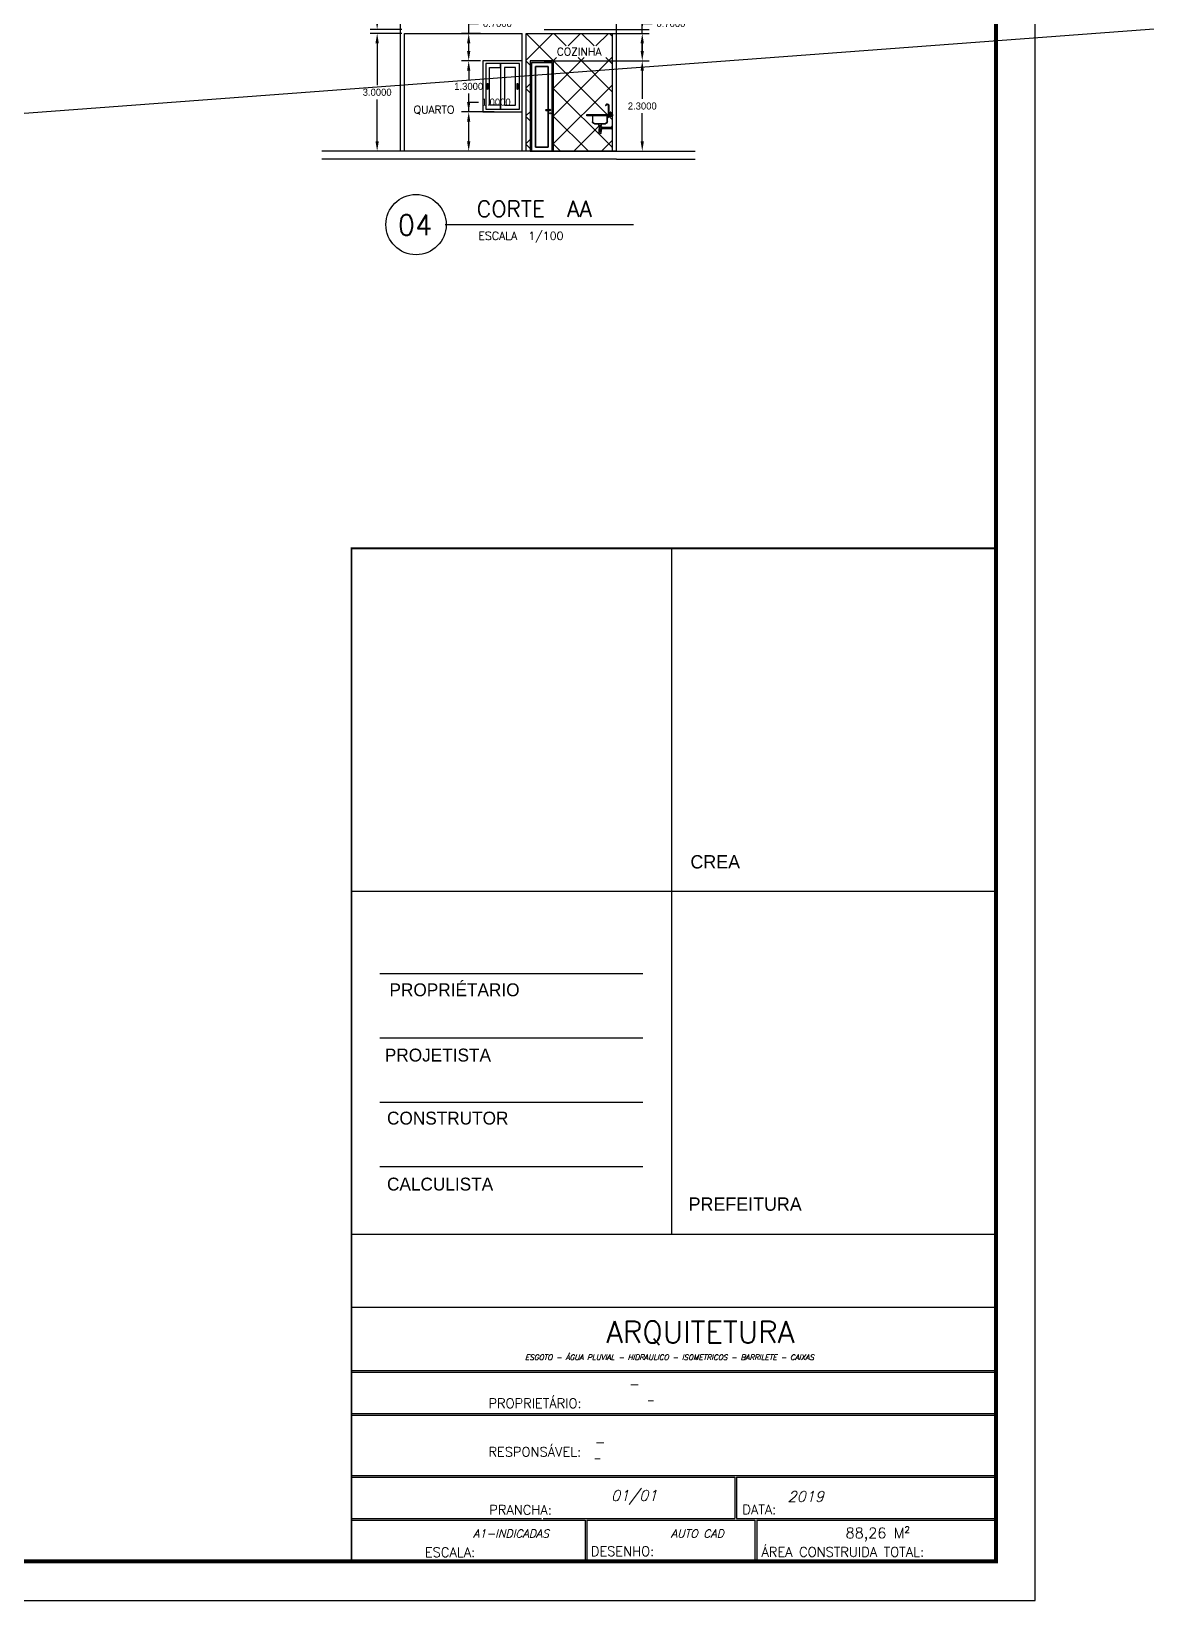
# Model space of a CAD drawing. Extents: x 1223 to 2114, y 507 to 973.
# Drawn here: x 1956.45 to 1984.84, y 603.58 to 643.52 of the extents above; entities that cross this region are included whole.
import ezdxf

# ---------------------------------------------------------------- set-up
doc = ezdxf.new("R2010")
doc.units = 0
doc.header["$MEASUREMENT"] = 0
doc.layers.get('0').update_dxf_attribs({"linetype": 'CONTINUOUS'})
doc.layers.get('DEFPOINTS').update_dxf_attribs({"linetype": 'CONTINUOUS'})
for name, color, linetype in [('BANHO_COZINHA', 7, 'CONTINUOUS'), ('COTA', 7, 'CONTINUOUS'), ('ESQUADRIAS', 3, 'CONTINUOUS'), ('ESQUADRIAS_TIGRE', 7, 'CONTINUOUS'), ('FORMATO', 4, 'CONTINUOUS'), ('JANELAS', 8, 'CONTINUOUS'), ('JANELAS_INTERNO', 2, 'CONTINUOUS'), ('PAREDE', 2, 'CONTINUOUS'), ('PAREDES', 2, 'CONTINUOUS'), ('PILARES', 5, 'CONTINUOUS'), ('PORTAS', 4, 'CONTINUOUS'), ('REBAIXO', 8, 'CONTINUOUS')]:
    doc.layers.add(name, color=color, linetype=linetype)
doc.styles.add('PADRAO_TXT', font='romans.shx')
doc.styles.add('ROMANS', font='romans', dxfattribs={"height": 0.1})
doc.dimstyles.get("Standard").update_dxf_attribs({"dimtxt": 0.18, "dimasz": 0.18, "dimexe": 0.18, "dimexo": 0.0625, "dimgap": 0.09, "dimtad": 0, "dimtih": 1, "dimtoh": 1, "dimdec": 4, "dimzin": 0, "dimdsep": 46, "dimtxsty": 'Standard', "dimcen": 0.09, "dimadec": 0, "dimazin": 0, "dimtfac": 1, "dimtdec": 4, "dimtofl": 0, "dimtmove": 0, "dimatfit": 3, "dimfxl": 0, "dimtolj": 1, "dimtzin": 0, "dimarcsym": 0})

# ---------------------------------------------------------------- blocks, each defined once
blk = doc.blocks.new('*U119')
at = {"layer": 'PAREDES'}
blk.add_text('CONSTRUTOR', height=0.3277, dxfattribs=at).set_placement((1965.5, 615.698))
blk = doc.blocks.new('*U120')
at = {"layer": 'PAREDES'}
blk.add_text('CALCULISTA', height=0.3277, dxfattribs=at).set_placement((1965.5, 614.019))
blk = doc.blocks.new('*U121')
at = {"layer": 'PAREDES'}
blk.add_text('PROPRIÉTARIO', height=0.32771, dxfattribs=at).set_placement((1965.563, 618.963))
blk = doc.blocks.new('*U122')
at = {"layer": 'PAREDES'}
blk.add_text('PROJETISTA', height=0.3277, dxfattribs=at).set_placement((1965.445, 617.302))
blk = doc.blocks.new('*U125')
at = {"layer": 'PAREDES'}
blk.add_text('PREFEITURA', height=0.3399, dxfattribs=at).set_placement((1973.179, 613.504))
blk = doc.blocks.new('*U126')
at = {"layer": 'PAREDES'}
blk.add_text('CREA', height=0.3399, dxfattribs=at).set_placement((1973.225, 622.214))
blk = doc.blocks.new('*U20')
at = {"layer": 'ESQUADRIAS_TIGRE', "linetype": 'Continuous', "flags": 128}
for points in [[(0.04, 2.26), (0.04, 0), (0.56, 0), (0.56, 2.26)], [(0.14, 2.16), (0.14, 0.1), (0.46, 0.1), (0.46, 2.16)]]:
    blk.add_lwpolyline(points, close=True, dxfattribs=at)
blk = doc.blocks.new('*U21')
at = {"layer": 'ESQUADRIAS_TIGRE', "linetype": 'Continuous'}
for points in [[(0, 2.3), (0, 0), (0.04, 0), (0.04, 2.26), (0.56, 2.26), (0.56, 0), (0.6, 0), (0.6, 2.3)], [(0.14, 2.16), (0.46, 2.16), (0.46, 0.1), (0.14, 0.1)]]:
    blk.add_lwpolyline(points, close=True, dxfattribs=at)
at = {"layer": 'ESQUADRIAS_TIGRE'}
blk.add_blockref('*U20', (0, 0), dxfattribs=at)
blk = doc.blocks.new('MACANETA_GU_ESQ')
at = {"layer": 'ESQUADRIAS_TIGRE', "linetype": 'Continuous', "flags": 128}
blk.add_lwpolyline([(0, -0.015, 0.414214), (0.015, 0, 0.414214), (0, 0.015), (0, 0.015, 0.268682), (-0.013, 0.007), (-0.052, 0.007), (-0.106, 0.007, 0.414214), (-0.114, 0, 0.414214), (-0.106, -0.008), (-0.052, -0.008), (-0.013, -0.008), (-0.013, -0.008, 0.267224), (0, -0.015)], format="xyb", close=True, dxfattribs=at)
at = {"layer": 'ESQUADRIAS_TIGRE', "linetype": 'Continuous'}
blk.add_circle((0, -0.08), 0.015, dxfattribs=at)
blk = doc.blocks.new('36592010E')
at = {"layer": 'ESQUADRIAS_TIGRE'}
for name, p in [('*U21', (0, 0)), ('MACANETA_GU_ESQ', (0.51, 1.046))]:
    blk.add_blockref(name, p, dxfattribs=at)
at = {"layer": 'ESQUADRIAS_TIGRE', "flags": 1}
for tag, p in [('COD', (0, -0.00762)), ('DESCR', (0, -0.01524))]:
    blk.add_attdef(tag, p, '', height=0.00423, dxfattribs=at)
blk = doc.blocks.new('*U23')
at = {"layer": 'ESQUADRIAS_TIGRE', "linetype": 'Continuous'}
blk.add_lwpolyline([(0.07, 1.23), (0.07, 0.07), (0.45, 0.07), (0.45, 0.17), (0.17, 0.17), (0.17, 1.13), (0.45, 1.13), (0.45, 1.23)], close=True, dxfattribs=at)
blk = doc.blocks.new('*U24')
at = {"layer": 'ESQUADRIAS_TIGRE', "linetype": 'Continuous', "flags": 128}
for points in [[(0.45, 1.23), (0.45, 0.07), (0.93, 0.07), (0.93, 1.23)], [(0.55, 1.13), (0.55, 0.17), (0.83, 0.17), (0.83, 1.13)]]:
    blk.add_lwpolyline(points, close=True, dxfattribs=at)
blk = doc.blocks.new('*U25')
at = {"layer": 'ESQUADRIAS_TIGRE', "linetype": 'Continuous', "flags": 128}
for points in [[(0, 1.3), (0, 0), (1, 0), (1, 1.3)], [(0.07, 1.23), (0.07, 0.07), (0.93, 0.07), (0.93, 1.23)]]:
    blk.add_lwpolyline(points, close=True, dxfattribs=at)
at = {"layer": 'ESQUADRIAS_TIGRE'}
for name in ['*U23', '*U24']:
    blk.add_blockref(name, (0, 0), dxfattribs=at)
blk = doc.blocks.new('PUXADOR_2D')
at = {"layer": 'ESQUADRIAS_TIGRE', "linetype": 'Continuous', "flags": 128}
blk.add_lwpolyline([(0.0125, -0.06), (0.0125, -0.0625, -0.4142136), (0, -0.075), (0, -0.075, -0.4142136), (-0.0125, -0.0625), (-0.0125, -0.06), (-0.0125, 0.06), (-0.0125, 0.0625, -0.4142136), (0, 0.075), (0, 0.075, -0.4142136), (0.0125, 0.0625), (0.0125, 0.06)], format="xyb", close=True, dxfattribs=at)
blk = doc.blocks.new('36406712E')
at = {"layer": 'ESQUADRIAS_TIGRE'}
for name, p in [('*U25', (0, 0)), ('PUXADOR_2D', (0.12, 0.65)), ('PUXADOR_2D', (0.88, 0.65))]:
    blk.add_blockref(name, p, dxfattribs=at)
at = {"layer": 'ESQUADRIAS_TIGRE', "flags": 1}
for tag, p in [('COD', (0, -0.00762)), ('DESCR', (0, -0.01524))]:
    blk.add_attdef(tag, p, '', height=0.00423, dxfattribs=at)
blk = doc.blocks.new('*D488')
at = {"layer": 'DEFPOINTS', "color": 0, "transparency": 16777216}
for p in [(1965.249, 643.465), (1965.942, 643.465), (1965.942, 640.465)]:
    blk.add_point(p, dxfattribs=at)
at = {"layer": 'PAREDE', "color": 0, "lineweight": -2, "transparency": 16777216}
for p, q in [((1965.879, 643.465), (1965.069, 643.465)), ((1965.879, 640.465), (1965.069, 640.465))]:
    blk.add_line(p, q, dxfattribs=at)
at = {"layer": 'PAREDE', "color": 7, "lineweight": -2, "transparency": 16777216}
for p, q in [((1965.249, 643.215), (1965.249, 642.145)), ((1965.249, 640.715), (1965.249, 641.785))]:
    blk.add_line(p, q, dxfattribs=at)
at = {"layer": 'PAREDE', "color": 7, "transparency": 16777216}
for points in [[(1965.207, 643.215), (1965.291, 643.215), (1965.249, 643.465)], [(1965.207, 640.715), (1965.291, 640.715), (1965.249, 640.465)]]:
    blk.add_solid(points, dxfattribs=at)
at = {"layer": 'PAREDE', "color": 0, "transparency": 16777216, "insert": (1965.249, 641.965), "char_height": 0.18, "attachment_point": 5}
blk.add_mtext('\\A1;3.0000', dxfattribs=at)
blk = doc.blocks.new('*D489')
at = {"layer": 'DEFPOINTS', "color": 0, "transparency": 16777216}
for p in [(1965.249, 643.565), (1965.942, 643.565), (1965.942, 643.465)]:
    blk.add_point(p, dxfattribs=at)
at = {"layer": 'PAREDE', "color": 7, "lineweight": -2, "transparency": 16777216}
for p, q in [((1965.249, 643.815), (1965.249, 644.065)), ((1965.249, 644.065), (1965.499, 644.065)), ((1965.249, 643.215), (1965.249, 642.965))]:
    blk.add_line(p, q, dxfattribs=at)
at = {"layer": 'PAREDE', "color": 0, "lineweight": -2, "transparency": 16777216}
for p, q in [((1965.879, 643.565), (1965.069, 643.565)), ((1965.879, 643.465), (1965.069, 643.465))]:
    blk.add_line(p, q, dxfattribs=at)
at = {"layer": 'PAREDE', "color": 7, "transparency": 16777216}
for points in [[(1965.207, 643.815), (1965.291, 643.815), (1965.249, 643.565)], [(1965.207, 643.215), (1965.291, 643.215), (1965.249, 643.465)]]:
    blk.add_solid(points, dxfattribs=at)
at = {"layer": 'PAREDE', "color": 0, "transparency": 16777216, "insert": (1965.949, 644.065), "char_height": 0.18, "attachment_point": 5}
blk.add_mtext('\\A1;0.1000', dxfattribs=at)
blk = doc.blocks.new('*D491')
at = {"layer": 'DEFPOINTS', "color": 0, "transparency": 16777216}
for p in [(1969.442, 642.765), (1971.998, 642.765), (1969.442, 640.465)]:
    blk.add_point(p, dxfattribs=at)
at = {"layer": 'PAREDE', "color": 0, "lineweight": -2, "transparency": 16777216}
for p, q in [((1969.504, 642.765), (1972.178, 642.765)), ((1969.504, 640.465), (1972.178, 640.465))]:
    blk.add_line(p, q, dxfattribs=at)
at = {"layer": 'PAREDE', "color": 7, "lineweight": -2, "transparency": 16777216}
for p, q in [((1971.998, 642.515), (1971.998, 641.795)), ((1971.998, 640.715), (1971.998, 641.435))]:
    blk.add_line(p, q, dxfattribs=at)
at = {"layer": 'PAREDE', "color": 7, "transparency": 16777216}
for points in [[(1971.956, 642.515), (1972.039, 642.515), (1971.998, 642.765)], [(1971.956, 640.715), (1972.039, 640.715), (1971.998, 640.465)]]:
    blk.add_solid(points, dxfattribs=at)
at = {"layer": 'PAREDE', "color": 0, "transparency": 16777216, "insert": (1971.998, 641.615), "char_height": 0.18, "attachment_point": 5}
blk.add_mtext('\\A1;2.3000', dxfattribs=at)
blk = doc.blocks.new('*D492')
at = {"layer": 'DEFPOINTS', "color": 0, "transparency": 16777216}
for p in [(1969.442, 643.465), (1971.998, 643.465), (1969.442, 642.765)]:
    blk.add_point(p, dxfattribs=at)
at = {"layer": 'PAREDE', "color": 7, "lineweight": -2, "transparency": 16777216}
for p, q in [((1971.998, 643.465), (1971.998, 643.715)), ((1971.998, 643.715), (1972.248, 643.715)), ((1971.998, 643.015), (1971.998, 643.215))]:
    blk.add_line(p, q, dxfattribs=at)
at = {"layer": 'PAREDE', "color": 0, "lineweight": -2, "transparency": 16777216}
for p, q in [((1969.504, 643.465), (1972.178, 643.465)), ((1969.504, 642.765), (1972.178, 642.765))]:
    blk.add_line(p, q, dxfattribs=at)
at = {"layer": 'PAREDE', "color": 7, "transparency": 16777216}
for points in [[(1971.956, 643.215), (1972.039, 643.215), (1971.998, 643.465)], [(1971.956, 643.015), (1972.039, 643.015), (1971.998, 642.765)]]:
    blk.add_solid(points, dxfattribs=at)
at = {"layer": 'PAREDE', "color": 0, "transparency": 16777216, "insert": (1972.728, 643.715), "char_height": 0.18, "attachment_point": 5}
blk.add_mtext('\\A1;0.7000', dxfattribs=at)
blk = doc.blocks.new('*D493')
at = {"layer": 'DEFPOINTS', "color": 0, "transparency": 16777216}
for p in [(1969.442, 643.565), (1969.442, 643.465), (1971.998, 643.565)]:
    blk.add_point(p, dxfattribs=at)
at = {"layer": 'PAREDE', "color": 7, "lineweight": -2, "transparency": 16777216}
for p, q in [((1971.998, 643.815), (1971.998, 644.065)), ((1971.998, 644.065), (1972.248, 644.065)), ((1971.998, 643.215), (1971.998, 642.965))]:
    blk.add_line(p, q, dxfattribs=at)
at = {"layer": 'PAREDE', "color": 0, "lineweight": -2, "transparency": 16777216}
for p, q in [((1969.504, 643.565), (1972.178, 643.565)), ((1969.504, 643.465), (1972.178, 643.465))]:
    blk.add_line(p, q, dxfattribs=at)
at = {"layer": 'PAREDE', "color": 7, "transparency": 16777216}
for points in [[(1971.956, 643.815), (1972.039, 643.815), (1971.998, 643.565)], [(1971.956, 643.215), (1972.039, 643.215), (1971.998, 643.465)]]:
    blk.add_solid(points, dxfattribs=at)
at = {"layer": 'PAREDE', "color": 0, "transparency": 16777216, "insert": (1972.698, 644.065), "char_height": 0.18, "attachment_point": 5}
blk.add_mtext('\\A1;0.1000', dxfattribs=at)
blk = doc.blocks.new('*D495')
at = {"layer": 'DEFPOINTS', "color": 0, "transparency": 16777216}
for p in [(1967.58, 641.465), (1968.286, 641.465), (1968.286, 640.465)]:
    blk.add_point(p, dxfattribs=at)
at = {"layer": 'PAREDE', "color": 7, "lineweight": -2, "transparency": 16777216}
for p, q in [((1967.58, 641.465), (1967.58, 641.715)), ((1967.58, 641.715), (1967.83, 641.715)), ((1967.58, 640.715), (1967.58, 641.215))]:
    blk.add_line(p, q, dxfattribs=at)
at = {"layer": 'PAREDE', "color": 0, "lineweight": -2, "transparency": 16777216}
for p, q in [((1968.224, 641.465), (1967.4, 641.465)), ((1968.224, 640.465), (1967.4, 640.465))]:
    blk.add_line(p, q, dxfattribs=at)
at = {"layer": 'PAREDE', "color": 7, "transparency": 16777216}
for points in [[(1967.538, 641.215), (1967.621, 641.215), (1967.58, 641.465)], [(1967.538, 640.715), (1967.621, 640.715), (1967.58, 640.465)]]:
    blk.add_solid(points, dxfattribs=at)
at = {"layer": 'PAREDE', "color": 0, "transparency": 16777216, "insert": (1968.28, 641.715), "char_height": 0.18, "attachment_point": 5}
blk.add_mtext('\\A1;1.0000', dxfattribs=at)
blk = doc.blocks.new('*D496')
at = {"layer": 'DEFPOINTS', "color": 0, "transparency": 16777216}
for p in [(1967.58, 642.765), (1967.942, 642.765), (1968.286, 641.465)]:
    blk.add_point(p, dxfattribs=at)
at = {"layer": 'PAREDE', "color": 0, "lineweight": -2, "transparency": 16777216}
for p, q in [((1967.879, 642.765), (1967.4, 642.765)), ((1968.224, 641.465), (1967.4, 641.465))]:
    blk.add_line(p, q, dxfattribs=at)
at = {"layer": 'PAREDE', "color": 7, "lineweight": -2, "transparency": 16777216}
for p, q in [((1967.58, 642.515), (1967.58, 642.295)), ((1967.58, 641.715), (1967.58, 641.935))]:
    blk.add_line(p, q, dxfattribs=at)
at = {"layer": 'PAREDE', "color": 7, "transparency": 16777216}
for points in [[(1967.538, 642.515), (1967.621, 642.515), (1967.58, 642.765)], [(1967.538, 641.715), (1967.621, 641.715), (1967.58, 641.465)]]:
    blk.add_solid(points, dxfattribs=at)
at = {"layer": 'PAREDE', "color": 0, "transparency": 16777216, "insert": (1967.58, 642.115), "char_height": 0.18, "attachment_point": 5}
blk.add_mtext('\\A1;1.3000', dxfattribs=at)
blk = doc.blocks.new('*D497')
at = {"layer": 'DEFPOINTS', "color": 0, "transparency": 16777216}
for p in [(1967.58, 643.465), (1967.942, 643.465), (1967.942, 642.765)]:
    blk.add_point(p, dxfattribs=at)
at = {"layer": 'PAREDE', "color": 7, "lineweight": -2, "transparency": 16777216}
for p, q in [((1967.58, 643.465), (1967.58, 643.715)), ((1967.58, 643.715), (1967.83, 643.715)), ((1967.58, 643.015), (1967.58, 643.215))]:
    blk.add_line(p, q, dxfattribs=at)
at = {"layer": 'PAREDE', "color": 0, "lineweight": -2, "transparency": 16777216}
for p, q in [((1967.879, 643.465), (1967.4, 643.465)), ((1967.879, 642.765), (1967.4, 642.765))]:
    blk.add_line(p, q, dxfattribs=at)
at = {"layer": 'PAREDE', "color": 7, "transparency": 16777216}
for points in [[(1967.538, 643.215), (1967.621, 643.215), (1967.58, 643.465)], [(1967.538, 643.015), (1967.621, 643.015), (1967.58, 642.765)]]:
    blk.add_solid(points, dxfattribs=at)
at = {"layer": 'PAREDE', "color": 0, "transparency": 16777216, "insert": (1968.31, 643.715), "char_height": 0.18, "attachment_point": 5}
blk.add_mtext('\\A1;0.7000', dxfattribs=at)
blk = doc.blocks.new('CUBA1L')
at = {"layer": 'BANHO_COZINHA'}
for p, q in [((0.12, 0.8), (0, 0.8)), ((0.12, 0.8), (0.5, 0.8)), ((0.5, 0.8), (0.5, 0.65)), ((0.12, 0.79), (0, 0.79)), ((0, 0.548), (0, 0.445)), ((0.016, 0.515), (0, 0.548)), ((0.016, 0.48), (0, 0.445)), ((0.25, 0.515), (0.016, 0.515)), ((0.016, 0.48), (0.016, 0.515)), ((0.25, 0.48), (0.016, 0.48)), ((0.45, 0.606), (0.17, 0.606)), ((0.45, 0.6), (0.17, 0.6)), ((0.267, 0.522), (0.25, 0.522)), ((0.267, 0.473), (0.25, 0.473)), ((0.292, 0.515), (0.267, 0.515)), ((0.292, 0.48), (0.267, 0.48)), ((0.343, 0.595), (0.277, 0.595)), ((0.343, 0.555), (0.277, 0.555)), ((0.34, 0.45), (0.28, 0.45)), ((0.34, 0.438), (0.28, 0.438)), ((0.34, 0.429), (0.28, 0.429)), ((0.34, 0.418), (0.28, 0.418)), ((0.34, 0.406), (0.28, 0.406)), ((0.337, 0.545), (0.283, 0.545)), ((0.337, 0.525), (0.283, 0.525)), ((0.335, 0.47), (0.285, 0.47)), ((0.34, 0.395), (0.28, 0.395))]:
    blk.add_line(p, q, dxfattribs=at)
for points in [[(0.12, 0.65), (0.12, 0.8)], [(0.126, 0.65), (0.126, 0.8)], [(0.25, 0.522), (0.25, 0.473)], [(0.25, 0.522), (0.25, 0.473)], [(0.267, 0.522), (0.267, 0.473)], [(0.277, 0.6), (0.277, 0.555)], [(0.28, 0.45), (0.28, 0.438)], [(0.28, 0.429), (0.28, 0.418)], [(0.28, 0.406), (0.28, 0.395)], [(0.283, 0.545), (0.283, 0.525)], [(0.285, 0.555), (0.285, 0.545)], [(0.285, 0.47), (0.285, 0.45)], [(0.285, 0.438), (0.285, 0.429)], [(0.285, 0.418), (0.285, 0.406)], [(0.292, 0.525), (0.292, 0.515)], [(0.292, 0.48), (0.292, 0.47)], [(0.328, 0.525), (0.328, 0.47)], [(0.335, 0.555), (0.335, 0.545)], [(0.335, 0.47), (0.335, 0.45)], [(0.335, 0.438), (0.335, 0.429)], [(0.335, 0.418), (0.335, 0.406)], [(0.337, 0.545), (0.337, 0.525)], [(0.34, 0.45), (0.34, 0.438)], [(0.34, 0.429), (0.34, 0.418)], [(0.34, 0.406), (0.34, 0.395)], [(0.343, 0.6), (0.343, 0.555)], [(0.285, 0.395), (0.285, 0.355)], [(0.335, 0.395), (0.335, 0.355)]]:
    blk.add_lwpolyline(points, dxfattribs=at)
for centre, radius, start, end in [((0.17, 0.65), 0.05, 180, 270), ((0.17, 0.65), 0.0442, 180, 270), ((0.45, 0.65), 0.05, 270, 0), ((0.45, 0.65), 0.0442, 270, 0), ((0.31, 0.381), 0.0362, 226.3972, 313.6028)]:
    blk.add_arc(centre, radius, start, end, dxfattribs=at)
blk.add_point((0, 0), dxfattribs=at)
blk = doc.blocks.new('*X130')
at = {"color": 0}
for p, q in [((1969.721, 643.465), (1969.042, 642.786)), ((1969.741, 642.765), (1969.042, 643.464)), ((1970.065, 643.148), (1969.748, 643.465)), ((1970.428, 643.465), (1970.111, 643.148)), ((1970.772, 643.148), (1970.455, 643.465)), ((1971.135, 643.465), (1970.818, 643.148)), ((1971.242, 643.385), (1971.162, 643.465)), ((1969.142, 642.657), (1969.042, 642.757)), ((1969.811, 642.848), (1969.728, 642.765)), ((1971.242, 642.865), (1969.742, 641.365)), ((1970.518, 642.848), (1969.742, 642.072)), ((1971.104, 641.402), (1969.742, 642.764)), ((1971.242, 641.971), (1970.365, 642.848)), ((1971.242, 642.678), (1971.072, 642.848)), ((1969.142, 642.179), (1969.042, 642.079)), ((1971.242, 642.158), (1969.742, 640.658)), ((1969.142, 641.95), (1969.042, 642.05)), ((1971.242, 640.557), (1969.742, 642.057)), ((1969.142, 641.472), (1969.042, 641.372)), ((1969.142, 641.243), (1969.042, 641.343)), ((1970.626, 640.465), (1969.742, 641.35)), ((1971.157, 641.365), (1971.11, 641.318)), ((1971.242, 641.264), (1971.141, 641.365)), ((1971.242, 641.451), (1971.21, 641.419)), ((1970.893, 641.101), (1970.257, 640.465)), ((1970.957, 641.165), (1970.952, 641.161)), ((1969.142, 640.765), (1969.042, 640.665)), ((1969.142, 640.536), (1969.042, 640.636)), ((1969.919, 640.465), (1969.742, 640.643)), ((1971.242, 640.743), (1970.964, 640.465))]:
    blk.add_line(p, q, dxfattribs=at)
blk = doc.blocks.new('*U137')
at = {"layer": 'REBAIXO', "color": 1, "style": 'ROMANS'}
blk.add_text('   ARQUITETURA', height=0.55023, dxfattribs=at).set_placement((1969.851, 610.145))
blk = doc.blocks.new('*U138')
at = {"layer": 'REBAIXO', "style": 'ROMANS'}
blk.add_text('ESCALA:', height=0.2428, dxfattribs=at).set_placement((1966.465, 604.692))
blk = doc.blocks.new('*U139')
at = {"layer": 'REBAIXO', "style": 'ROMANS'}
blk.add_text('PRANCHA:', height=0.2428, dxfattribs=at).set_placement((1968.103, 605.772))
blk = doc.blocks.new('*U140')
at = {"layer": 'REBAIXO', "style": 'ROMANS'}
blk.add_text('DESENHO:', height=0.2428, dxfattribs=at).set_placement((1970.689, 604.719))
blk = doc.blocks.new('*U141')
at = {"layer": 'REBAIXO', "style": 'ROMANS'}
blk.add_text('PROPRIETÁRIO:', height=0.24275, dxfattribs=at).set_placement((1968.082, 608.484))
blk = doc.blocks.new('*U142')
at = {"layer": 'PAREDE', "style": 'ROMANS'}
blk.add_text('88,26 M²', height=0.269, dxfattribs=at).set_placement((1977.175, 605.169))
blk = doc.blocks.new('*U143')
at = {"layer": 'REBAIXO', "style": 'ROMANS'}
blk.add_text('ÁREA CONSTRUIDA TOTAL:', height=0.24275, dxfattribs=at).set_placement((1975.033, 604.7))
blk = doc.blocks.new('*U144')
at = {"layer": 'REBAIXO', "style": 'ROMANS'}
blk.add_text('DATA:', height=0.2428, dxfattribs=at).set_placement((1974.546, 605.782))
blk = doc.blocks.new('*U145')
at = {"layer": 'REBAIXO', "style": 'ROMANS'}
blk.add_text('RESPONSÁVEL:', height=0.24275, dxfattribs=at).set_placement((1968.082, 607.248))

msp = doc.modelspace()

# ---------------------------------------------------------------- linework, layer by layer
at = {"const_width": 0.04687}
msp.add_lwpolyline([(1964.59805, 604.5837), (1981.00266, 604.5837), (1981.00266, 630.36237), (1964.59805, 630.36237)], close=True, dxfattribs=at)
at = {"layer": 'BANHO_COZINHA'}
for p, q in [((1971.073, 641.61945), (1971.06459, 641.62035)), ((1971.1387, 641.40159), (1971.1387, 641.61176)), ((1971.15676, 641.40159), (1971.15676, 641.61009))]:
    msp.add_line(p, q, dxfattribs=at)
for points in [[(1971.16064, 641.42675), (1971.21541, 641.42675), (1971.21541, 641.44601), (1971.16064, 641.44601)], [(1971.17694, 641.44601), (1971.19911, 641.44601), (1971.19911, 641.45844), (1971.17694, 641.45844)]]:
    msp.add_lwpolyline(points, close=True, dxfattribs=at)
msp.add_lwpolyline([(1971.16444, 641.40159), (1971.16444, 641.42675), (1971.21008, 641.42675), (1971.21008, 641.40159)], dxfattribs=at)
for centre, radius, start, end in [((1971.11117, 641.61966), 0.04659, 348.153615, 179.153648), ((1971.10584, 641.6161), 0.03314, 352.472123, 175.921724)]:
    msp.add_arc(centre, radius, start, end, dxfattribs=at)
at = {"layer": 'COTA'}
for p, q in [((1965.31612, 619.54349), (1972.01169, 619.54349)), ((1965.31612, 617.90492), (1972.01169, 617.90492)), ((1965.31612, 616.26636), (1972.01169, 616.26636)), ((1965.31612, 614.6278), (1972.01169, 614.6278)), ((1964.59805, 611.05056), (1981.00266, 611.05056)), ((1964.59805, 609.43692), (1981.00266, 609.43692)), ((1964.59805, 609.39323), (1981.00266, 609.39323)), ((1966.30012, 609.39323), (1969.43551, 609.39323)), ((1964.59805, 608.34455), (1981.00266, 608.34455)), ((1964.59805, 608.30085), (1981.00266, 608.30085)), ((1964.59805, 606.76845), (1981.00266, 606.76845)), ((1964.59805, 606.72476), (1974.35443, 606.72476)), ((1974.35443, 606.72476), (1974.35443, 605.67608)), ((1974.39813, 606.72476), (1981.00266, 606.72476)), ((1974.39813, 606.72476), (1974.39813, 605.67608)), ((1964.59805, 605.67608), (1969.43551, 605.67608)), ((1964.59805, 605.63238), (1970.54163, 605.63238)), ((1969.47193, 605.67608), (1974.35443, 605.67608)), ((1970.54163, 605.63238), (1970.54163, 604.5837)), ((1970.58532, 605.63238), (1974.86744, 605.63238)), ((1970.58532, 605.63238), (1970.58532, 604.5837)), ((1974.39813, 605.67608), (1981.00266, 605.67608)), ((1974.86744, 605.63238), (1974.86744, 604.5837)), ((1974.91113, 605.63238), (1981.00266, 605.63238)), ((1974.91113, 605.63238), (1974.91113, 604.5837)), ((1964.59805, 604.5837), (1970.54163, 604.5837)), ((1970.58532, 604.5837), (1974.86744, 604.5837)), ((1974.91113, 604.5837), (1981.00266, 604.5837))]:
    msp.add_line(p, q, dxfattribs=at)
at = {"layer": 'ESQUADRIAS'}
msp.add_line((1964.61215, 612.90785), (1981.00266, 612.90785), dxfattribs=at)
at = {"layer": 'FORMATO'}
msp.add_lwpolyline([(1900.40266, 603.5837), (1982.00266, 603.5837), (1982.00266, 662.9837), (1900.40266, 662.9837)], close=True, dxfattribs=at)
at = {"layer": 'FORMATO', "const_width": 0.1}
msp.add_lwpolyline([(1901.40266, 604.5837), (1981.00266, 604.5837), (1981.00266, 661.9837), (1901.40266, 661.9837)], close=True, dxfattribs=at)
at = {"layer": 'JANELAS'}
msp.add_line((1966.97691, 638.5974), (1971.77889, 638.5974), dxfattribs=at)
msp.add_circle((1966.23845, 638.5974), 0.76764, dxfattribs=at)
at = {"layer": 'JANELAS_INTERNO'}
msp.add_line((1516.64871, 608.62187), (2113.74782, 653.18983), dxfattribs=at)
at = {"layer": 'PAREDE'}
for p, q in [((1965.84189, 640.46515), (1965.84189, 644.96515)), ((1971.34189, 640.46515), (1971.34189, 644.96515)), ((1965.94189, 643.46515), (1968.94189, 643.46515)), ((1965.94189, 640.46515), (1965.94189, 643.46515)), ((1968.94189, 640.46515), (1968.94189, 643.46515)), ((1969.04189, 640.46515), (1969.04189, 643.46515)), ((1969.04189, 643.46515), (1971.24189, 643.46515)), ((1971.24189, 640.46515), (1971.24189, 643.46515)), ((1965.84189, 640.46515), (1963.84189, 640.46515)), ((1965.84189, 640.26515), (1963.84189, 640.26515)), ((1971.34189, 640.46515), (1965.84189, 640.46515)), ((1971.34189, 640.26515), (1965.84189, 640.26515)), ((1971.34189, 640.46515), (1973.34189, 640.46515)), ((1971.34189, 640.26515), (1973.34189, 640.26515))]:
    msp.add_line(p, q, dxfattribs=at)
at = {"layer": 'PORTAS'}
for p, q in [((1972.73994, 630.34022), (1972.73994, 621.18205)), ((1972.77367, 621.62404), (1964.61215, 621.62404)), ((1981.00683, 621.62404), (1972.77367, 621.62404)), ((1972.73994, 621.18205), (1972.73994, 612.90785))]:
    msp.add_line(p, q, dxfattribs=at)
at = {"layer": 'REBAIXO'}
msp.add_lwpolyline([(1970.58403, 641.40159), (1971.24189, 641.40159), (1971.24189, 641.36515), (1970.58403, 641.36515)], close=True, dxfattribs=at)

# ---------------------------------------------------------------- block references
at = {"layer": 'PAREDE'}
for name, p in [('36406712E', (1967.94189, 641.46515)), ('36592010E', (1969.14189, 640.46515))]:
    msp.add_blockref(name, p, dxfattribs=at)
at = {"layer": 'PILARES'}
for name in ['*U126', '*U121', '*U122', '*U119', '*U120', '*U125', '*U137', '*U141', '*U145', '*U139', '*U144', '*U142', '*U140', '*U143', '*U138']:
    msp.add_blockref(name, (0, 0), dxfattribs=at)
at = {"layer": 'REBAIXO', "linetype": 'Continuous'}
msp.add_blockref('*X130', (0, 0), dxfattribs=at)
at = {"layer": 'REBAIXO', "xscale": -1}
msp.add_blockref('CUBA1L', (1971.22986, 640.56515), dxfattribs=at)

# ---------------------------------------------------------------- texts
at = {"layer": 'ESQUADRIAS', "style": 'ROMANS', "oblique": 15}
for s, height, p in [('ESGOTO - ÁGUA PLUVIAL - HIDRAULICO - ISOMETRICOS - BARRILETE - CAIXAS', 0.1349083, (1969.01442, 609.70768)), ('-', 0.17988, (1972.09339, 608.58846)), ('-', 0.17988, (1970.74049, 607.11282))]:
    msp.add_text(s, height=height, dxfattribs=at).set_placement(p)
at = {"layer": 'JANELAS', "style": 'ROMANS'}
msp.add_text(' ESCALA  1/100', height=0.2047032, dxfattribs=at).set_placement((1967.6858, 638.21042))
at = {"layer": 'PAREDE'}
for s, height, style, p in [('COZINHA', 0.2, 'PADRAO_TXT', (1969.81921, 642.89764)), ('QUARTO', 0.2, 'PADRAO_TXT', (1966.1782, 641.42232)), ('04', 0.511758, 'ROMANS', (1965.7768, 638.33177))]:
    msp.add_text(s, height=height, dxfattribs=dict(at, style=style)).set_placement(p)
at = {"layer": 'PAREDE', "style": 'ROMANS', "oblique": 15}
for s, height, p in [('-', 0.24277, (1971.64135, 608.97009)), ('-', 0.24277, (1970.76355, 607.49446)), ('01/01', 0.269022, (1971.20446, 606.12246)), ('2019', 0.269022, (1975.69859, 606.09894)), ('A1-INDICADAS', 0.20391, (1967.69336, 605.18566)), ('AUTO CAD ', 0.20391, (1972.72917, 605.18566))]:
    msp.add_text(s, height=height, dxfattribs=at).set_placement(p)
at = {"layer": 'PAREDES', "style": 'ROMANS'}
msp.add_text('CORTE  AA', height=0.409406, dxfattribs=at).set_placement((1967.78611, 638.79221))

# ---------------------------------------------------------------- dimensions: what is measured, and where the dimension line sits
at = {"layer": 'PAREDE'}
for base, p1, p2, picture, middle in [((1965.24895, 643.56515), (1965.94189, 643.46515), (1965.94189, 643.56515), '*D489', (1965.94895, 644.06515)), ((1971.99773, 643.56515), (1969.44189, 643.46515), (1969.44189, 643.56515), '*D493', (1972.69773, 644.06515)), ((1967.57955, 643.46515), (1967.94189, 642.76515), (1967.94189, 643.46515), '*D497', (1968.30955, 643.71515)), ((1971.99773, 643.46515), (1969.44189, 642.76515), (1969.44189, 643.46515), '*D492', (1972.72773, 643.71515)), ((1965.24895, 643.46515), (1965.94189, 640.46515), (1965.94189, 643.46515), '*D488', (1965.24895, 641.96515)), ((1967.57955, 642.76515), (1968.28646, 641.46515), (1967.94189, 642.76515), '*D496', (1967.57955, 642.11515)), ((1971.99773, 642.76515), (1969.44189, 640.46515), (1969.44189, 642.76515), '*D491', (1971.99773, 641.61515)), ((1967.57955, 641.46515), (1968.28646, 640.46515), (1968.28646, 641.46515), '*D495', (1968.27955, 641.71515))]:
    dim = msp.add_linear_dim(base=base, p1=p1, p2=p2, angle=90, dimstyle='Standard', override={"dimasz": 0.25, "dimlfac": 1, "dimclrd": 7}, dxfattribs=at)
    dim.commit()
    dim.dimension.update_dxf_attribs({"geometry": picture, "text_midpoint": middle})

doc.saveas('drawing.dxf')
